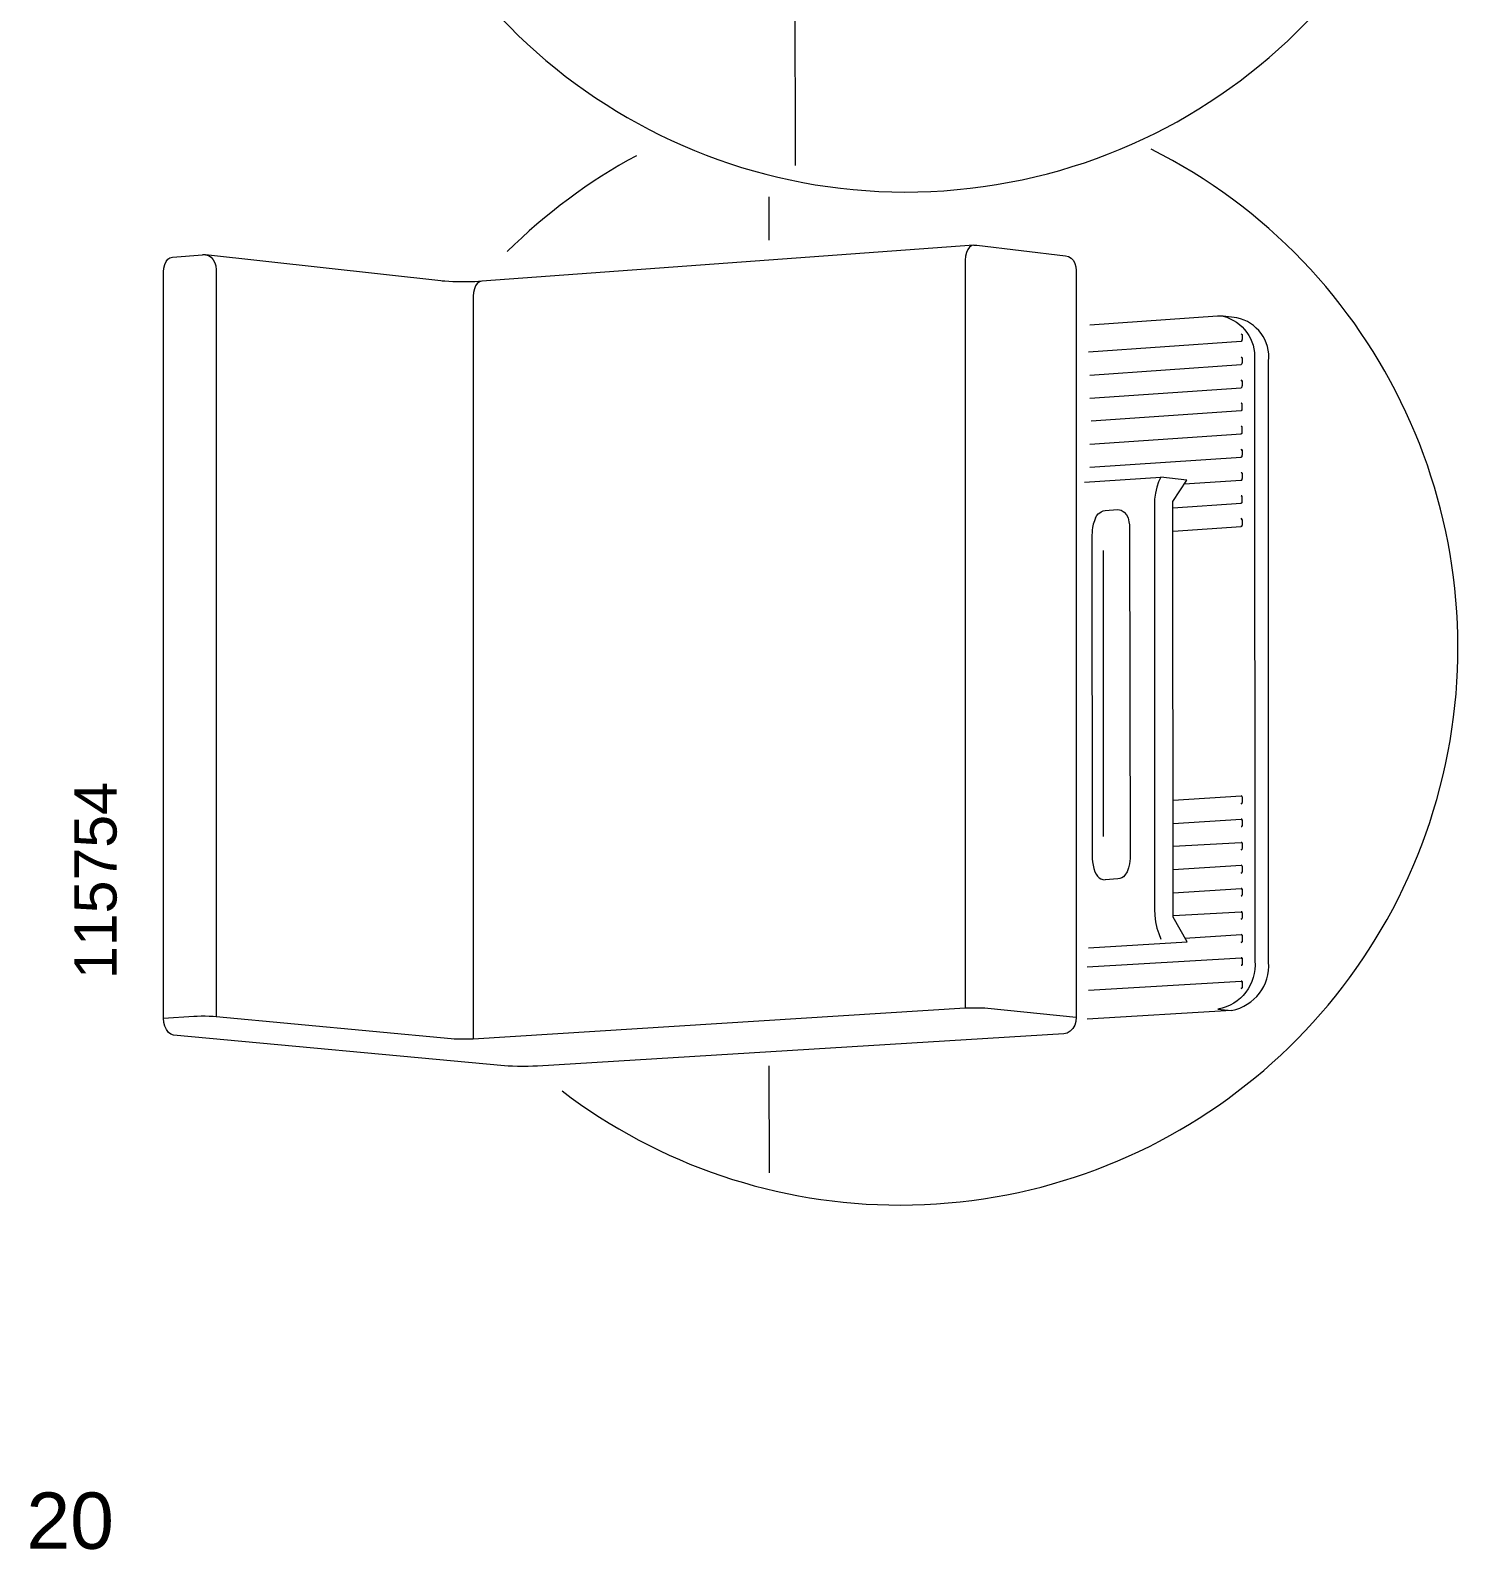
# Model space of a CAD drawing. Header units: metres. Extents: x -11.5 to 7.4, y -3.8 to 5.9.
# Drawn here: x 6.7775 to 7.0012, y -1.8171 to -1.58 of the extents above; entities that cross this region are included whole.
import ezdxf

# ---------------------------------------------------------------- set-up
doc = ezdxf.new("R2010")
doc.units = ezdxf.units.M
doc.header["$MEASUREMENT"] = 0
doc.layers.add('PDF19_Geometry_Num_Penna__7_Num_Penna__7', color=7, linetype='Continuous', lineweight=18)
doc.layers.add('PDF19_Text_Num_Penna__7_Num_Penna__7', color=7, linetype='Continuous', lineweight=18)
doc.styles.add('GENERATED_STYLE_1', font='')
doc.styles.get('GENERATED_STYLE_1').set_extended_font_data('Arial')

msp = doc.modelspace()

# ---------------------------------------------------------------- linework, layer by layer
at = {"layer": 'PDF19_Geometry_Num_Penna__7_Num_Penna__7', "color": 7, "linetype": 'Continuous', "lineweight": 18, "flags": 128}
for points in [[(6.896837895032787, -1.573448818981375), (6.89684772308286, -1.601065639689077)], [(6.892766133887164, -1.605980278979164), (6.892771047912202, -1.612737063404981)], [(6.924786289579858, -1.613531661253456), (6.847961650658323, -1.619145934858181), (6.847606612349404, -1.619256500421512), (6.847246660015445, -1.619505887192138), (6.84698253116971, -1.619865839526095), (6.846785970168231, -1.620321615348273), (6.846637320910862, -1.620887956733782), (6.846579581116679, -1.621449384094254), (6.846579581116679, -1.737374920234861)], [(6.924786289579858, -1.613531292701579), (6.924426337245901, -1.613589032495763), (6.924076212962017, -1.613838419266389), (6.923816998141316, -1.614198371600345), (6.923615523114801, -1.61465906144756), (6.923457045807361, -1.615220488808033), (6.923409134063249, -1.615834741937653), (6.923409134063249, -1.732576006234394)], [(6.924786535281111, -1.613531292701579), (6.924786535281111, -1.613488294982505), (6.924834447025219, -1.613488294982505), (6.924892186819402, -1.613488294982505), (6.924940098563516, -1.613488294982505), (6.924992924332662, -1.613488294982505), (6.925040836076771, -1.613488294982505), (6.925093661845921, -1.613488294982505), (6.925141573590031, -1.613488294982505), (6.925141573590031, -1.613531292701579), (6.925189485334142, -1.613531292701579), (6.925242311103288, -1.613531292701579), (6.939082662619878, -1.615167663038886)], [(6.798245476554415, -1.734159673653179), (6.798245476554415, -1.6176727101521), (6.798293388298525, -1.617116196816665), (6.798442037555894, -1.616544941406119), (6.798648426607445, -1.616089165583941), (6.798950639147218, -1.615724299224947), (6.799257765712028, -1.615479826479358), (6.799670543815132, -1.615384002991138)], [(6.799670789516385, -1.61538363443926), (6.804363683426679, -1.615018768080266)], [(6.804824741825771, -1.615019013781517), (6.804771916056625, -1.615019013781517), (6.804724004312515, -1.615019013781517), (6.804676092568403, -1.615019013781517), (6.804623266799256, -1.615019013781517), (6.804575355055146, -1.615019013781517), (6.804522529286, -1.615019013781517), (6.804464789491815, -1.615019013781517), (6.804411963722668, -1.615019013781517), (6.804364051978558, -1.615019013781517)], [(6.841531280345587, -1.619092740537155), (6.804824741825771, -1.615019013781517), (6.805280517647949, -1.615119751294776), (6.805688381726018, -1.615383880140512), (6.806000422315863, -1.615786830193542), (6.806259637136563, -1.616247520040758), (6.80640828639393, -1.616756121632082), (6.806456198138042, -1.617360546711628)], [(6.939082171217374, -1.615167663038886), (6.93954286106459, -1.615268400552144), (6.939945811117621, -1.615527615372844), (6.940305763451578, -1.6158875677068), (6.940555150222201, -1.616396169298126), (6.940713627529645, -1.616899856864413), (6.940761539273756, -1.617461284224886)], [(6.806456320988667, -1.61736079241288), (6.806456320988667, -1.733900581683106)], [(6.847961650658323, -1.619145934858181), (6.847443221016922, -1.61921104568992), (6.846833881912341, -1.619256500421512), (6.846229456832795, -1.619256500421512), (6.845562377934028, -1.619256500421512), (6.844842473266116, -1.619256500421512), (6.844137310673311, -1.619256500421512), (6.843417406005397, -1.619256500421512), (6.842808066900815, -1.61921104568992), (6.842193813771193, -1.619145934858181), (6.841733123923976, -1.619145934858181), (6.841531648897462, -1.619093109089033)], [(6.940761784975008, -1.617461529926137), (6.940761784975008, -1.734001319196364)], [(6.942678991843175, -1.630176078306762), (6.966493585678531, -1.628522508881826)], [(6.966651694434095, -1.627510342574838), (6.966493217126654, -1.62734695124236)], [(6.966493217126654, -1.627347074092985), (6.966550956920839, -1.627394985837095), (6.966651694434095, -1.627447811606243), (6.966651694434095, -1.627611202938722), (6.966651694434095, -1.628263539762378)], [(6.966603782689985, -1.628424596932964), (6.966493217126654, -1.628522877433703), (6.966550956920839, -1.628522877433703), (6.966651694434095, -1.628424596932964), (6.966651694434095, -1.628263662613004)], [(6.966651694434095, -1.631128662060175), (6.966493217126654, -1.630975098777771), (6.966550956920839, -1.630975098777771), (6.966651694434095, -1.631075836291028), (6.966651694434095, -1.631229399573433), (6.966651694434095, -1.6318964784722)], [(6.942854176835743, -1.633789606617688), (6.966493094276029, -1.63214095121779)], [(6.966603782689985, -1.632045496281446), (6.966493217126654, -1.632141319769667), (6.966550956920839, -1.632098322050593), (6.966651694434095, -1.631997584537336), (6.966651694434095, -1.631896847024079)], [(6.94286609334646, -1.637393552579793), (6.96649272572415, -1.635769467305078)], [(6.966651694434095, -1.634756563894336), (6.966493217126654, -1.634550174842784)], [(6.966493217126654, -1.634550297693409), (6.966550956920839, -1.634598209437519), (6.966651694434095, -1.63469403292574), (6.966651694434095, -1.634804598489072), (6.966651694434095, -1.635461849337765)], [(6.966603782689985, -1.635668361239943), (6.966493217126654, -1.635769098753201), (6.966550956920839, -1.635726101034127), (6.966651694434095, -1.63562536352087), (6.966651694434095, -1.635461972188391)], [(6.966603782689985, -1.639243560155582), (6.966493217126654, -1.639344297668839), (6.966550956920839, -1.639344297668839), (6.966651694434095, -1.639243560155582), (6.966651694434095, -1.639089996873176), (6.966651694434095, -1.63842291797441), (6.966651694434095, -1.638279182742079), (6.966550956920839, -1.638178445228821), (6.966493217126654, -1.638178445228821), (6.966651694434095, -1.638322180461152)], [(6.943086855921244, -1.640947129785268), (6.966493585678531, -1.639343929116961)], [(6.942875675695278, -1.64457257460691), (6.966493708529157, -1.642971830951121)], [(6.966651694434095, -1.642871461989741), (6.966493217126654, -1.642972199502998), (6.966603782689985, -1.642924287758889), (6.966651694434095, -1.642823550245631), (6.966651694434095, -1.642715441694818), (6.966651694434095, -1.64205081980857), (6.966651694434095, -1.641897256526164), (6.966603782689985, -1.641796519012907), (6.966493217126654, -1.641796519012907)], [(6.966651694434095, -1.641945291120901), (6.966493217126654, -1.641796641863532)], [(6.966651694434095, -1.645573192955061), (6.966493217126654, -1.645371717928545), (6.966603782689985, -1.645424543697693), (6.966651694434095, -1.645525281210951), (6.966651694434095, -1.645626018724208), (6.966651694434095, -1.646293097622975)], [(6.942858968010153, -1.648174186407122), (6.966492971425401, -1.646590641838962)], [(6.966651694434095, -1.646489781475079), (6.966493217126654, -1.646590518988337), (6.966603782689985, -1.64653769321919), (6.966651694434095, -1.646436955705933), (6.966651694434095, -1.646293220473601)], [(6.942035868816463, -1.650513630876592), (6.953938865962234, -1.649715101808086)], [(6.953939480215364, -1.649714610405582), (6.953579527881407, -1.650477512792571), (6.953325227085745, -1.651283412898631), (6.953123752059229, -1.652214620643135), (6.952975102801862, -1.653178998056638), (6.952975102801862, -1.654143375470141)], [(6.955825483024549, -1.653539318942473), (6.958028194747364, -1.650170754779638), (6.953939725916616, -1.64971497895746)], [(6.957615416644261, -1.650779971033595), (6.966493831379783, -1.650170631929012)], [(6.966493217126654, -1.648989791712631), (6.966603782689985, -1.648989791712631), (6.966651694434095, -1.649090529225888), (6.966651694434095, -1.649253920558367), (6.966651694434095, -1.649911171407061)], [(6.966651694434095, -1.649143600696288), (6.966493217126654, -1.648990037413883)], [(6.966651694434095, -1.650074685590165), (6.966493217126654, -1.650170509078386), (6.966603782689985, -1.650170509078386), (6.966651694434095, -1.650074685590165), (6.966651694434095, -1.649911294257687)], [(6.966651694434095, -1.652771502530448), (6.966493217126654, -1.652617939248043)], [(6.966651694434095, -1.653693005075503), (6.966493217126654, -1.653793742588761), (6.966603782689985, -1.653740916819614), (6.966651694434095, -1.653640179306356), (6.966651694434095, -1.653539441793098), (6.966651694434095, -1.652872362894331), (6.966651694434095, -1.652718799611926), (6.966603782689985, -1.652618062098669), (6.966493217126654, -1.652618062098669)], [(6.943780224853958, -1.656092400650424), (6.943991527930546, -1.655732448316467), (6.944188088932025, -1.655473233495767), (6.94445221777776, -1.655271758469252), (6.944648778779241, -1.65511328116181), (6.944955905344052, -1.654964631904442), (6.945267945933898, -1.654911806135295), (6.947196700760903, -1.654768070902963)], [(6.94719706931278, -1.654767948052338), (6.947509109902626, -1.654810945771412), (6.947758496673254, -1.654868685565595), (6.948214272495431, -1.655170898105368), (6.948574224829388, -1.65558859023351), (6.948838353675125, -1.656092277799798), (6.948987002932494, -1.656696702879344), (6.949092654470785, -1.657157392726559), (6.949092654470785, -1.657781473906252), (6.949145480239935, -1.709235001561975)], [(6.952974857100608, -1.65414398972327), (6.952974857100608, -1.717138105178289)], [(6.958076106491475, -1.722249305469854), (6.955873394768659, -1.718415137434768), (6.955825483024549, -1.653538950390595)], [(6.955825483024549, -1.654503819206601), (6.966493831379783, -1.653793742588761)], [(6.943780347704582, -1.656092277799798), (6.943578872678067, -1.656552967647013), (6.943420395370625, -1.657061569238338), (6.943271746113259, -1.657565256804626), (6.943223834369148, -1.657978034907731), (6.943223834369148, -1.658385898985798), (6.943171008600002, -1.658793763063866)], [(6.955873394768659, -1.658131843891387), (6.966493831379783, -1.657421767273547)], [(6.966651694434095, -1.657320784059038), (6.966493217126654, -1.657421521572295), (6.966603782689985, -1.657368695803147), (6.966651694434095, -1.657258130239816), (6.966699606178205, -1.657104566957411), (6.966699606178205, -1.656452230133755), (6.966651694434095, -1.656336750545386), (6.966603782689985, -1.656240927057166), (6.966493217126654, -1.656193015313056)], [(6.966651694434095, -1.656394613190197), (6.966493217126654, -1.656193138163681)], [(6.943170885749375, -1.658846834534264), (6.943223711518522, -1.708711903596791)], [(6.944956028194676, -1.661193404340038), (6.944956028194676, -1.705812751675613)], [(6.955873394768659, -1.700136192803545), (6.966493831379783, -1.699483855979889)], [(6.966493217126654, -1.699483487428012), (6.966699606178205, -1.699684962454526)], [(6.966493217126654, -1.70070720251284), (6.966603782689985, -1.700649462718655), (6.966651694434095, -1.700553639230434), (6.966699606178205, -1.700400075948029), (6.966699606178205, -1.699732997049263), (6.966651694434095, -1.699632259536005), (6.966603782689985, -1.699531522022747), (6.966493217126654, -1.699483610278636)], [(6.966651694434095, -1.70059688265076), (6.966493217126654, -1.700707448214091)], [(6.955873394768659, -1.703773676986527), (6.966493831379783, -1.703096770037686)], [(6.966699606178205, -1.703363355895941), (6.966651694434095, -1.703197507550944), (6.966603782689985, -1.703096770037686), (6.966493217126654, -1.703096770037686)], [(6.966493217126654, -1.703097015738938), (6.966699606178205, -1.703260407071417)], [(6.966493217126654, -1.704277610254066), (6.966603782689985, -1.704277610254066), (6.966651694434095, -1.704181786765846), (6.966699606178205, -1.704018395433367), (6.966699606178205, -1.703363601597193)], [(6.966651694434095, -1.704181541064594), (6.966493217126654, -1.704277364552815)], [(6.955873394768659, -1.707339170702717), (6.966493831379783, -1.706734745623171)], [(6.966493217126654, -1.706734622772546), (6.966699606178205, -1.706878358004877)], [(6.966699606178205, -1.706979341219386), (6.966651694434095, -1.706830691962018), (6.966603782689985, -1.706734868473798), (6.966493217126654, -1.706734868473798)], [(6.966651694434095, -1.707799860549932), (6.966493217126654, -1.707905512088227), (6.966603782689985, -1.707842858269006), (6.966651694434095, -1.707747034780785), (6.966699606178205, -1.707646297267527), (6.966699606178205, -1.706979218368761)], [(6.943223588667898, -1.70871165789554), (6.943223588667898, -1.709287827331123), (6.943271500412008, -1.709791514897412), (6.943372237925264, -1.710300116488736), (6.943520887182633, -1.710803804055025), (6.943679364490075, -1.71132714772146)], [(6.949145480239935, -1.709235124412602), (6.949092654470785, -1.710055766593774), (6.948934177163343, -1.71070810341743), (6.94868479039272, -1.711327270572086), (6.948324838058761, -1.711830958138374), (6.948113534982172, -1.712085258934037), (6.947864148211545, -1.712248650266515), (6.947561935671773, -1.712392385498847), (6.947249895081928, -1.712445211267994), (6.945268314485775, -1.712598774550399)], [(6.943679487340699, -1.711327024870834), (6.943876048342178, -1.711677149154718), (6.944087351418769, -1.711984275719527), (6.944336738189392, -1.712248404565264), (6.944600867035129, -1.712444965566743), (6.944907993599941, -1.71254570308), (6.945267945933898, -1.712598528849147)], [(6.955873394768659, -1.710967195387504), (6.966493831379783, -1.710300116488736)], [(6.966699606178205, -1.71055920845881), (6.966651694434095, -1.710458470945552), (6.966603782689985, -1.710352819407257), (6.966493217126654, -1.71029999363811)], [(6.966493217126654, -1.710300116488736), (6.966699606178205, -1.710506505540288)], [(6.966493217126654, -1.711528622747975), (6.966603782689985, -1.711480711003865), (6.966651694434095, -1.711379973490607), (6.966699606178205, -1.711221496183166), (6.966699606178205, -1.710559331309435)], [(6.966651694434095, -1.71143021939661), (6.966493217126654, -1.71152849989735)], [(6.955873394768659, -1.714585514872842), (6.966493831379783, -1.713928264024148)], [(6.966493217126654, -1.713928018322896), (6.966699606178205, -1.714081581605301)], [(6.966699606178205, -1.714177527944148), (6.966651694434095, -1.714028878686779), (6.966603782689985, -1.713928141173522), (6.966493217126654, -1.713928141173522)], [(6.966651694434095, -1.714993378950909), (6.966493217126654, -1.715094116464166), (6.966603782689985, -1.715094116464166), (6.966651694434095, -1.714993378950909), (6.966699606178205, -1.714849643718577), (6.966699606178205, -1.714177650794774)], [(6.952974857100608, -1.717138473730166), (6.95302276884472, -1.718165504962891), (6.953123506357979, -1.71913479640143), (6.953324981384494, -1.720099173814932), (6.953627193924266, -1.720967727740216), (6.953939234514111, -1.721831367640461)], [(6.955873394768659, -1.718165382112264), (6.966493831379783, -1.717546214957608)], [(6.966493217126654, -1.718726932323363), (6.966603782689985, -1.718674106554215), (6.966651694434095, -1.718573369040958), (6.966699606178205, -1.718467717502664), (6.966699606178205, -1.717805552628933), (6.966651694434095, -1.717647075321491), (6.966603782689985, -1.717546337808233), (6.966493217126654, -1.717546337808233), (6.966699606178205, -1.717709729140712)], [(6.966651694434095, -1.718626071959479), (6.966493217126654, -1.718726809472736)], [(6.957716154157517, -1.721687755258755), (6.966493831379783, -1.721126327898283)], [(6.966493217126654, -1.721126327898283), (6.966699606178205, -1.721327802924798)], [(6.966699606178205, -1.721375837519535), (6.966699606178205, -1.721275100006277), (6.966603782689985, -1.721176819505538), (6.966493217126654, -1.721126450748909)], [(6.966493217126654, -1.7223452518087), (6.966603782689985, -1.722292426039553), (6.966699606178205, -1.722196602551333), (6.966699606178205, -1.722047953293965), (6.966699606178205, -1.721375960370161)], [(6.942683783017587, -1.723170685164283), (6.958075737939597, -1.722249305469854)], [(6.966651694434095, -1.722249305469854), (6.966493217126654, -1.722345128958075)], [(6.942467811617213, -1.726181876856305), (6.966493708529157, -1.724749438558033)], [(6.966699606178205, -1.725008653378731), (6.966699606178205, -1.724845262046253), (6.966603782689985, -1.724749438558033), (6.966493217126654, -1.724749438558033), (6.966699606178205, -1.724893173790362)], [(6.966651694434095, -1.725819590360455), (6.966493217126654, -1.725920327873713), (6.966603782689985, -1.725920327873713), (6.966699606178205, -1.725819590360455), (6.966699606178205, -1.725661113053014), (6.966699606178205, -1.725008776229357)], [(6.942666952481835, -1.729793071005339), (6.966493831379783, -1.728377831794695)], [(6.966493217126654, -1.728377340392192), (6.966699606178205, -1.728530903674597)], [(6.966699606178205, -1.728629307025962), (6.966699606178205, -1.728473286731038), (6.966603782689985, -1.728377463242817), (6.966493217126654, -1.728377463242817)], [(6.966493217126654, -1.729543561384088), (6.966603782689985, -1.729495649639977), (6.966699606178205, -1.72939491212672), (6.966699606178205, -1.729294174613462), (6.966699606178205, -1.728629552727214)], [(6.966651694434095, -1.729442701020204), (6.966493217126654, -1.729543438533462)], [(6.843158191184695, -1.737322463017592), (6.84361888103191, -1.73737528878674), (6.844185222417419, -1.73737528878674), (6.844789647496965, -1.73737528878674), (6.845461640420767, -1.73737528878674), (6.846018153756205, -1.73737528878674), (6.846579581116679, -1.73737528878674), (6.923409134063249, -1.73257674333815)], [(6.923409502615126, -1.732576374786272), (6.923966015950564, -1.732576374786272), (6.924638008874368, -1.732576374786272), (6.925242433953914, -1.732576374786272), (6.925909512852682, -1.732576374786272), (6.926470940213154, -1.732576374786272), (6.926926716035331, -1.732629200555419), (6.940762153526885, -1.734001442046989)], [(6.799829021122575, -1.736813615725015), (6.799421157044508, -1.73666005244261), (6.799008378941402, -1.736410665671984), (6.798701252376592, -1.735949975824769), (6.798442037555894, -1.735436460208407), (6.798293388298525, -1.734822207078787), (6.798245476554415, -1.734160042205057), (6.802986282208821, -1.733852915640248)], [(6.802987019312575, -1.733852915640248), (6.803495620903901, -1.733852915640248), (6.804114788058559, -1.7338000898711), (6.804772038907251, -1.7338000898711), (6.805391206061907, -1.733852915640248), (6.806000545166489, -1.733852915640248), (6.806456320988667, -1.733900827384358), (6.843157945483444, -1.73732221731634)], [(6.940761784975008, -1.734001564897616), (6.940713873230896, -1.734668643796383), (6.940507484179344, -1.735282896926003), (6.940210185664608, -1.735796412542364), (6.939797407561503, -1.736209190645469), (6.939331803689251, -1.736506489160205), (6.938818288072889, -1.736617054723537), (6.856637361861068, -1.741660072917714)], [(6.851484023804813, -1.741610195563589), (6.799829021122575, -1.736814107127518)], [(6.8566379761142, -1.741660564320218), (6.855918071446286, -1.741660564320218), (6.855160083084337, -1.741718304114402), (6.8543443549282, -1.741718304114402), (6.853528626772064, -1.741718304114402), (6.85276081036004, -1.741660564320218), (6.852040905692126, -1.741660564320218), (6.851484392356692, -1.741610195563589)], [(6.89278284157229, -1.741612652576107), (6.892787755597329, -1.758315423676726)]]:
    msp.add_lwpolyline(points, dxfattribs=at)
for points in [[(6.860488974685037, -1.745511685741681, 0.1651031255188443), (6.913279117150811, -1.763337311563245, 0.7901386595946293), (6.952457087175929, -1.598527621763549)], [(6.963691240050579, -1.62459792278606, -0.3634455125156263), (6.968585608987389, -1.631435788624986), (6.968633520731501, -1.725210128405247, -0.3931016545645317), (6.962870229317529, -1.732766179003324), (6.965014832694283, -1.732960160141658), (6.942458229268389, -1.734299231964229)], [(6.965015446947413, -1.732960774394788, 0.3809769689930453), (6.97078819785958, -1.725416640307425), (6.97078795215833, -1.631637017950249, 0.3820282492043793), (6.96583572057671, -1.624846818154182), (6.963690748648078, -1.624597431383555), (6.963230058800862, -1.624597431383555), (6.962822194722795, -1.624597431383555), (6.942881081122819, -1.625991785987792)]]:
    msp.add_lwpolyline(points, format="xyb", dxfattribs=at)
at = {"layer": 'PDF19_Geometry_Num_Penna__7_Num_Penna__7', "color": 7, "linetype": 'Continuous', "lineweight": 18}
for centre, radius, start, end in [((6.914138235622442, -1.518119231462304), 0.08709347714125393, 193.2582309472949, 359.9997273788438), ((6.913537993601533, -1.676528663269896), 0.08742049779656824, 118.3001925407544, 134.8278739638551)]:
    msp.add_arc(centre, radius, start, end, dxfattribs=at)

# ---------------------------------------------------------------- texts
at = {"layer": 'PDF19_Text_Num_Penna__7_Num_Penna__7', "color": 7, "linetype": 'Continuous', "lineweight": 18, "insert": (6.79102410305737, -1.728055348901645), "char_height": 0.006595335069003665, "attachment_point": 7, "rotation": 90, "style": 'GENERATED_STYLE_1'}
msp.add_mtext('\\A1;{\\pql;\\fArial|b0|i0|c0|p34;115754}', dxfattribs=at)
at = {"layer": 'PDF19_Text_Num_Penna__7_Num_Penna__7', "color": 7, "linetype": 'Continuous', "lineweight": 18, "insert": (6.77685079434851, -1.817119968532656), "char_height": 0.008793897343969475, "attachment_point": 7, "style": 'GENERATED_STYLE_1'}
msp.add_mtext('\\A1;{\\pql;\\fArial|b0|i0|c0|p34;20}', dxfattribs=at)

doc.saveas('drawing.dxf')
